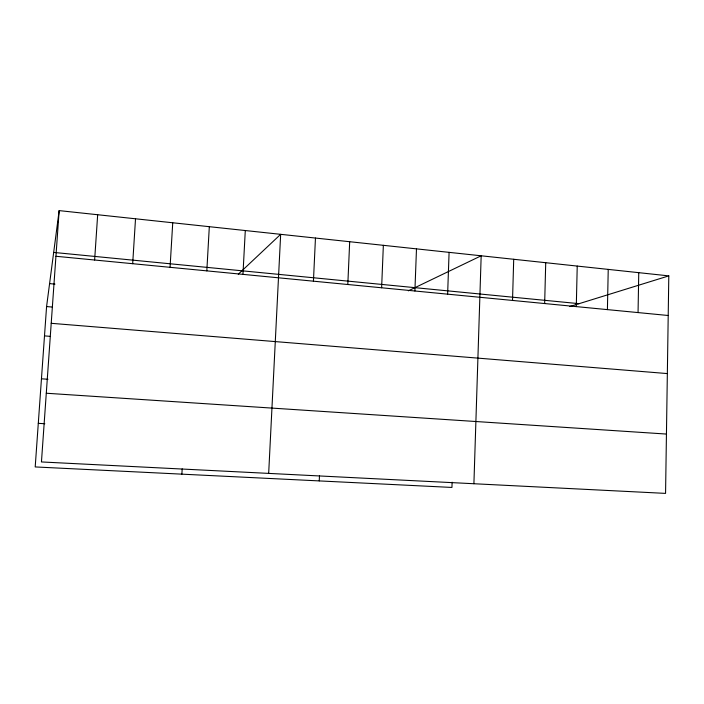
<?xml version="1.0" encoding="UTF-8"?>
<svg xmlns="http://www.w3.org/2000/svg" width="704" height="704" viewBox="0 0 704 704"><rect width="100%" height="100%" fill="white"/><g stroke="black" fill="none" stroke-linecap="round" stroke-linejoin="round"><path stroke-width="1.06" d="M668.8 275.88L665.562 493.39L41.448 461.947L59.154 210.61L668.8 275.88L569.818 306.548M638.053 312.576L638.757 272.659M607.411 309.619L608.23 269.394M576.286 306.61L577.227 266.077M544.658 303.547L545.723 262.706M512.521 300.441L513.709 259.274M473.906 483.736L481.175 255.79L408.329 290.84M452.118 482.214L451.942 487.441L35.2 466.937L46.578 306.566L59.154 210.61M447.63 294.158L449.09 252.358M414.894 290.998L416.486 248.864M381.621 287.778L383.354 245.318M347.811 284.504L349.686 241.718M319.246 480.911L319.493 475.526M313.43 281.178L315.462 238.049M268.673 473.396L280.667 234.326L238.286 274.217M242.95 274.366L245.291 230.542M181.878 474.153L182.186 468.873M206.818 270.864L209.317 226.688M170.06 267.309L172.735 222.772M132.678 263.701L135.52 218.786M94.635 260.014L97.671 214.738M38.289 423.35L44.818 423.738M46.288 393.237L666.45 434.06M41.457 378.805L47.951 379.254M44.502 335.896L49.887 336.318M51.216 323.312L667.348 373.578M46.578 306.566L51.955 307.023M49.588 283.624L54.974 284.117M53.671 252.419L579.102 303.67M55.933 256.274L668.21 315.498"/></g></svg>
